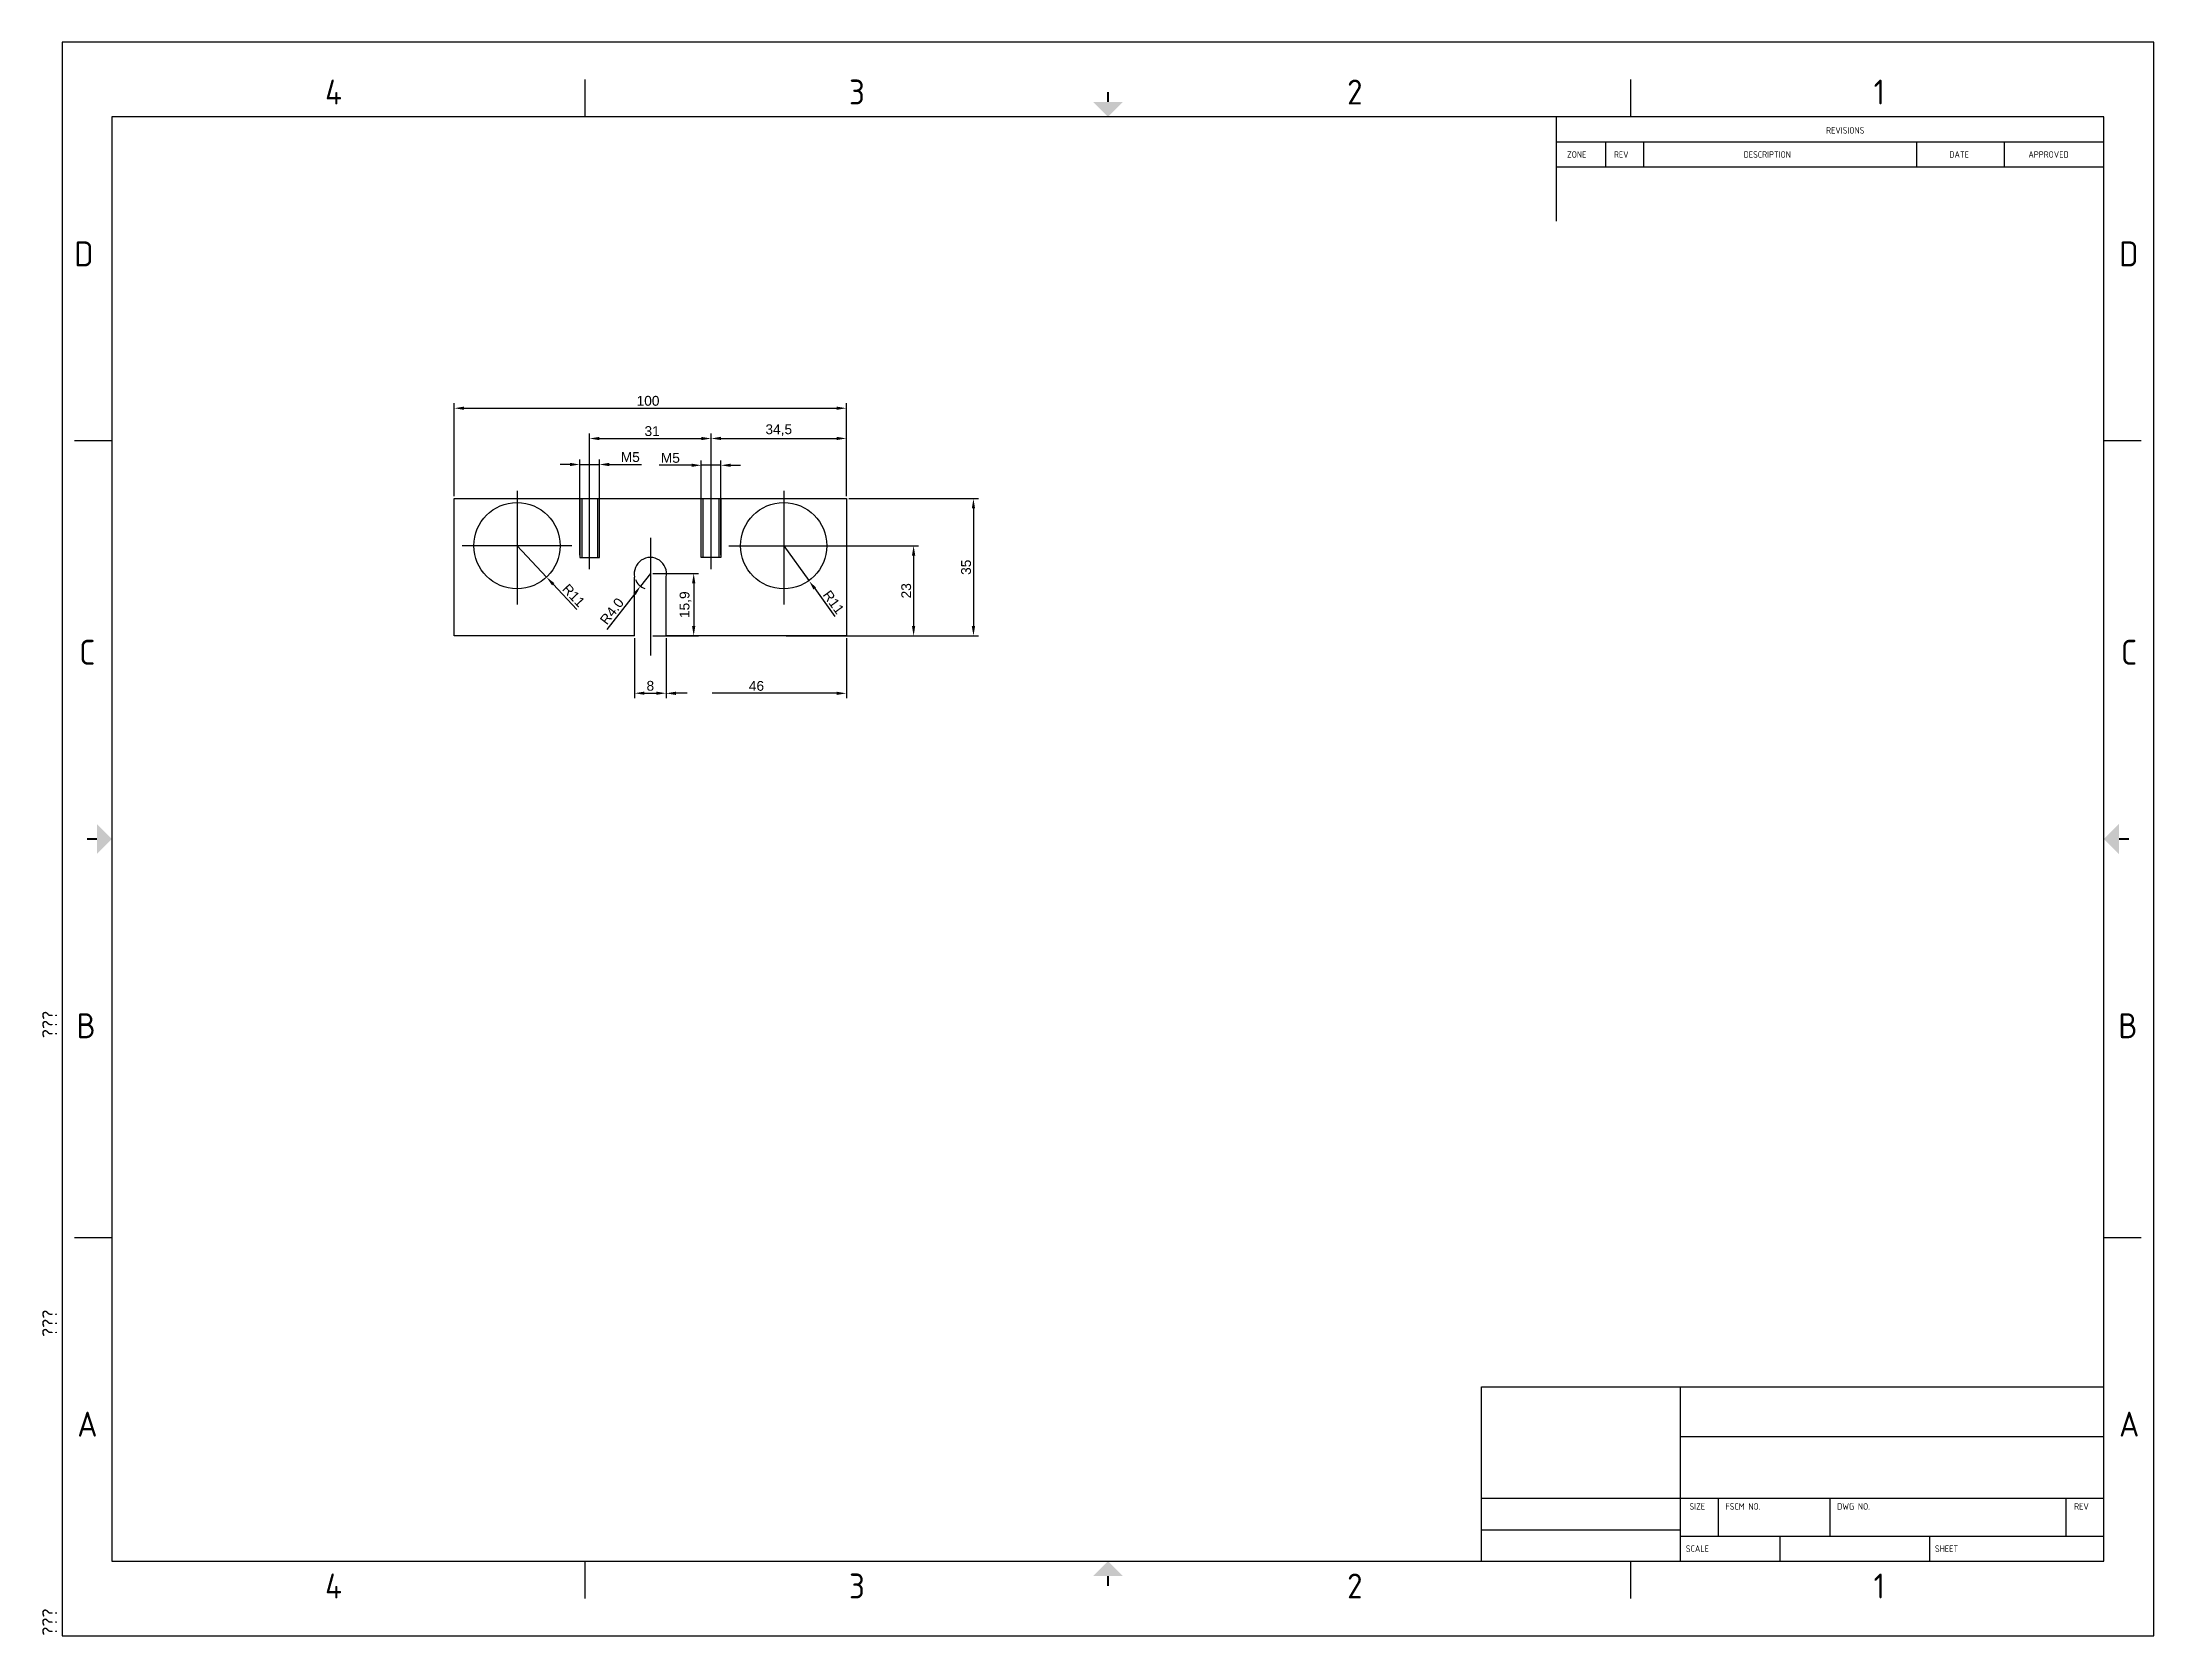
# Model space of a CAD drawing. Header units: millimetres. Extents: x -5 to 533, y 0 to 406.
import ezdxf
from ezdxf.enums import TextEntityAlignment as Align

# ---------------------------------------------------------------- set-up
doc = ezdxf.new("R2010")
doc.units = ezdxf.units.MM
doc.linetypes.add('CENTER', pattern=[50.8, 31.75, -6.35, 6.35, -6.35])
for name, color, linetype in [('ATTRIBUTE', 7, 'Continuous'), ('FRAME', 7, 'Continuous'), ('TITLE BLOCK', 7, 'Continuous')]:
    doc.layers.add(name, color=color, linetype=linetype)
doc.styles.add('ISO', font='ISO.SHX')
doc.styles.get("Standard").update_dxf_attribs({"font": 'arial.ttf'})
doc.dimstyles.new('ISO-25', dxfattribs={"dimtxt": 2.5, "dimasz": 2.5, "dimexe": 1.25, "dimexo": 0.625, "dimtad": 1, "dimtxsty": 'Standard', "dimcen": 2.5, "dimadec": 0, "dimazin": 0, "dimtfac": 1, "dimtmove": 0, "dimatfit": 3, "dimfxl": 1, "dimarcsym": 0})

# ---------------------------------------------------------------- blocks, each defined once
blk = doc.blocks.new('TITLE BLOCK')
at = {"layer": 'TITLE BLOCK'}
for p, q in [((15, 15.25), (15, 14.2027)), ((15, 15), (20.5, 15)), ((15.5, 14.75), (15.5, 15)), ((15.88, 14.75), (15.88, 15)), ((18.62, 14.75), (18.62, 15)), ((19.5, 14.75), (19.5, 15)), ((15, 14.75), (20.5, 14.75)), ((14.25, 2.5), (20.5, 2.5)), ((14.25, 0.75), (14.25, 2.5)), ((16.25, 0.75), (16.25, 2.5)), ((16.25, 2), (20.5, 2)), ((14.25, 1.38), (20.5, 1.38)), ((16.63, 1), (16.63, 1.38)), ((17.75, 1), (17.75, 1.38)), ((20.12, 1), (20.12, 1.38)), ((14.25, 1.065), (16.25, 1.065)), ((16.25, 1), (20.5, 1)), ((17.25, 0.75), (17.25, 1)), ((18.75, 0.75), (18.75, 1))]:
    blk.add_line(p, q, dxfattribs=at)
at = {"layer": 'ATTRIBUTE', "color": 0, "style": 'ISO', "flags": 8}
for tag, p in [('FILENAME', (-0.05, 6)), ('REVDATE', (-0.05, 3)), ('USER', (-0.05, 0))]:
    blk.add_attdef(tag, p, '', height=0.15, rotation=90, dxfattribs=at)
at = {"layer": 'TITLE BLOCK', "style": 'ISO'}
for s, p in [('REVISIONS', (17.7102, 15.0825)), ('ZONE', (15.1087, 14.8403)), ('REV', (15.5801, 14.8403)), ('DESCRIPTION', (16.882, 14.8403)), ('DATE', (18.9477, 14.8403)), ('APPROVED', (19.7414, 14.8403)), ('SIZE', (16.3379, 1.2659)), ('FSCM NO.', (16.6989, 1.2659)), ('DWG NO.', (17.821, 1.2659)), ('REV', (20.2005, 1.2659)), ('SCALE', (16.3023, 0.8425)), ('SHEET', (18.8028, 0.8425))]:
    blk.add_text(s, height=0.065, dxfattribs=at).set_placement(p)
blk = doc.blocks.new('ANSI_C')
at = {"layer": 'FRAME'}
for p, q in [((21, 16), (0, 16)), ((0, 16), (0, 0)), ((21, 0), (21, 16)), ((5.25, 15.25), (5.25, 15.625)), ((15.75, 15.25), (15.75, 15.625)), ((20.5, 15.25), (0.5, 15.25)), ((0.5, 15.25), (0.5, 0.75)), ((20.5, 0.75), (20.5, 15.25)), ((0.125, 12), (0.5, 12)), ((20.5, 12), (20.875, 12)), ((0.125, 4), (0.5, 4)), ((20.5, 4), (20.875, 4)), ((0.5, 0.75), (20.5, 0.75)), ((5.25, 0.375), (5.25, 0.75)), ((15.75, 0.375), (15.75, 0.75)), ((0, 0), (21, 0))]:
    blk.add_line(p, q, dxfattribs=at)
at = {"layer": 'FRAME', "const_width": 0.02}
for points in [[(10.5, 15.5), (10.5, 15.4)], [(0.25, 8), (0.35, 8)], [(20.75, 8), (20.65, 8)], [(10.5, 0.5), (10.5, 0.6)]]:
    blk.add_lwpolyline(points, dxfattribs=at)
at = {"layer": 'FRAME'}
for points in [[(10.35, 15.4), (10.65, 15.4), (10.5, 15.25)], [(0.35, 7.85), (0.35, 8.15), (0.5, 8)], [(20.65, 7.85), (20.65, 8.15), (20.5, 8)], [(10.35, 0.6), (10.65, 0.6), (10.5, 0.75)]]:
    blk.add_solid(points, dxfattribs=at)
at = {"linetype": 'Continuous'}
ref = blk.add_blockref('TITLE BLOCK', (0, 0), dxfattribs=at)
ref.add_attrib('USER', '???', (-0.05, 0), dxfattribs={"layer": 'ATTRIBUTE', "color": 0, "height": 0.15, "rotation": 90, "style": 'ISO'})
ref.add_attrib('REVDATE', '???', (-0.05, 3), dxfattribs={"layer": 'ATTRIBUTE', "color": 0, "height": 0.15, "rotation": 90, "style": 'ISO'})
ref.add_attrib('FILENAME', '???', (-0.05, 6), dxfattribs={"layer": 'ATTRIBUTE', "color": 0, "height": 0.15, "rotation": 90, "style": 'ISO'})
at = {"layer": 'FRAME', "style": 'ISO'}
for s, p in [('4', (2.7246, 15.5)), ('3', (7.9798, 15.5)), ('2', (12.9785, 15.5)), ('1', (18.2441, 15.5)), ('D', (0.2182, 13.875)), ('D', (20.7495, 13.875)), ('C', (0.2518, 9.875)), ('C', (20.7518, 9.875)), ('B', (0.2406, 6.125)), ('B', (20.7406, 6.125)), ('A', (0.2534, 2.125)), ('A', (20.7534, 2.125)), ('4', (2.7246, 0.5)), ('3', (7.9798, 0.5)), ('2', (12.9785, 0.5)), ('1', (18.2441, 0.5))]:
    blk.add_text(s, height=0.25, dxfattribs=at).set_placement(p, align=Align.MIDDLE_CENTER)
blk = doc.blocks.new('*D3')
at = {"color": 0, "linetype": 'Continuous', "lineweight": -2}
for p, q in [((150, 270.9), (147.49, 267.66)), ((145.96, 265.68), (138.93, 256.59))]:
    blk.add_line(p, q, dxfattribs=at)
blk.add_arc((150, 270.9), 4.1, 201.423, 249.8175, dxfattribs=at)
at = {"color": 0}
blk.add_solid([(146.29, 265.42), (145.63, 265.93), (147.49, 267.66)], dxfattribs=at)
at = {"layer": 'Defpoints', "color": 0}
for p in [(150, 270.9), (147.49, 267.66)]:
    blk.add_point(p, dxfattribs=at)
at = {"color": 0, "linetype": 'Continuous', "insert": (140.2, 261.29), "char_height": 2.5, "attachment_point": 5, "rotation": 52.2809}
blk.add_mtext('R4.0', dxfattribs=at)
blk = doc.blocks.new('*D4')
at = {"color": 0, "linetype": 'Continuous', "lineweight": -2}
for p, q in [((200.62, 290), (233.65, 290)), ((232.4, 287.5), (232.4, 257.5)), ((200.62, 255), (233.65, 255))]:
    blk.add_line(p, q, dxfattribs=at)
at = {"color": 0}
for points in [[(232.81, 287.5), (231.98, 287.5), (232.4, 290)], [(231.98, 257.5), (232.81, 257.5), (232.4, 255)]]:
    blk.add_solid(points, dxfattribs=at)
at = {"layer": 'Defpoints', "color": 0}
for p in [(200, 290), (200, 255), (232.4, 255)]:
    blk.add_point(p, dxfattribs=at)
at = {"color": 0, "linetype": 'CENTER', "insert": (230.52, 272.5), "char_height": 2.5, "attachment_point": 5, "rotation": 90}
blk.add_mtext('35', dxfattribs=at)
blk = doc.blocks.new('*D5')
at = {"color": 0, "linetype": 'Continuous', "lineweight": -2}
for p, q in [((100, 290.62), (100, 314.31)), ((102.5, 313.06), (197.5, 313.06)), ((200, 290.62), (200, 314.31))]:
    blk.add_line(p, q, dxfattribs=at)
at = {"color": 0}
for points in [[(102.5, 313.47), (102.5, 312.64), (100, 313.06)], [(197.5, 312.64), (197.5, 313.47), (200, 313.06)]]:
    blk.add_solid(points, dxfattribs=at)
at = {"layer": 'Defpoints', "color": 0}
for p in [(200, 313.06), (100, 290), (200, 290)]:
    blk.add_point(p, dxfattribs=at)
at = {"color": 0, "linetype": 'CENTER', "insert": (149.41, 314.93), "char_height": 2.5, "attachment_point": 5}
blk.add_mtext('100', dxfattribs=at)
blk = doc.blocks.new('*D6')
at = {"color": 0, "linetype": 'Continuous', "lineweight": -2}
for p, q in [((129.5, 298.71), (127, 298.71)), ((132, 275.62), (132, 299.96)), ((132, 298.71), (137, 298.71)), ((137, 275.62), (137, 299.96)), ((139.5, 298.71), (147.77, 298.71))]:
    blk.add_line(p, q, dxfattribs=at)
at = {"color": 0}
for points in [[(129.5, 298.29), (129.5, 299.13), (132, 298.71)], [(139.5, 299.13), (139.5, 298.29), (137, 298.71)]]:
    blk.add_solid(points, dxfattribs=at)
at = {"layer": 'Defpoints', "color": 0}
for p in [(137, 298.71), (132, 275), (137, 275)]:
    blk.add_point(p, dxfattribs=at)
at = {"color": 0, "linetype": 'CENTER', "insert": (144.89, 300.59), "char_height": 2.5, "attachment_point": 5}
blk.add_mtext('M5', dxfattribs=at)
blk = doc.blocks.new('*D7')
at = {"color": 0, "linetype": 'Continuous', "lineweight": -2}
for p, q in [((160.5, 298.51), (152.23, 298.51)), ((163, 275.62), (163, 299.76)), ((168, 298.51), (163, 298.51)), ((168, 275.62), (168, 299.76)), ((170.5, 298.51), (173, 298.51))]:
    blk.add_line(p, q, dxfattribs=at)
at = {"color": 0}
for points in [[(160.5, 298.09), (160.5, 298.92), (163, 298.51)], [(170.5, 298.92), (170.5, 298.09), (168, 298.51)]]:
    blk.add_solid(points, dxfattribs=at)
at = {"layer": 'Defpoints', "color": 0}
for p in [(163, 298.51), (163, 275), (168, 275)]:
    blk.add_point(p, dxfattribs=at)
at = {"color": 0, "linetype": 'CENTER', "insert": (155.11, 300.38), "char_height": 2.5, "attachment_point": 5}
blk.add_mtext('M5', dxfattribs=at)
blk = doc.blocks.new('*D8')
at = {"color": 0, "linetype": 'Continuous', "lineweight": -2}
for p, q in [((116, 278), (123.53, 269.98)), ((125.24, 268.15), (131.22, 261.77))]:
    blk.add_line(p, q, dxfattribs=at)
at = {"color": 0}
blk.add_solid([(125.54, 268.44), (124.93, 267.87), (123.53, 269.98)], dxfattribs=at)
at = {"layer": 'Defpoints', "color": 0}
for p in [(116, 278), (123.53, 269.98)]:
    blk.add_point(p, dxfattribs=at)
at = {"color": 0, "linetype": 'Continuous', "insert": (130.45, 265.33), "char_height": 2.5, "attachment_point": 5, "rotation": 313.1661}
blk.add_mtext('R11', dxfattribs=at)
blk = doc.blocks.new('*D9')
at = {"color": 0, "linetype": 'Continuous', "lineweight": -2}
for p, q in [((184, 278), (190.44, 269.09)), ((191.91, 267.06), (197.04, 259.97))]:
    blk.add_line(p, q, dxfattribs=at)
at = {"color": 0}
blk.add_solid([(192.25, 267.3), (191.57, 266.82), (190.44, 269.09)], dxfattribs=at)
at = {"layer": 'Defpoints', "color": 0}
for p in [(184, 278), (190.44, 269.09)]:
    blk.add_point(p, dxfattribs=at)
at = {"color": 0, "linetype": 'Continuous', "insert": (196.73, 263.6), "char_height": 2.5, "attachment_point": 5, "rotation": 305.8635}
blk.add_mtext('R11', dxfattribs=at)
blk = doc.blocks.new('*D10')
at = {"color": 0, "linetype": 'Continuous', "lineweight": -2}
for p, q in [((146, 254.38), (146, 239.13)), ((154, 254.38), (154, 239.13)), ((148.5, 240.38), (151.5, 240.38))]:
    blk.add_line(p, q, dxfattribs=at)
at = {"color": 0}
for points in [[(148.5, 240.8), (148.5, 239.97), (146, 240.38)], [(151.5, 239.97), (151.5, 240.8), (154, 240.38)]]:
    blk.add_solid(points, dxfattribs=at)
at = {"layer": 'Defpoints', "color": 0}
for p in [(146, 255), (154, 255), (154, 240.38)]:
    blk.add_point(p, dxfattribs=at)
at = {"color": 0, "linetype": 'Continuous', "insert": (150, 242.26), "char_height": 2.5, "attachment_point": 5}
blk.add_mtext('8', dxfattribs=at)
blk = doc.blocks.new('*D12')
at = {"color": 0, "linetype": 'Continuous', "lineweight": -2}
for p, q in [((184.62, 278), (218.39, 278)), ((217.14, 275.5), (217.14, 257.5)), ((184.62, 255), (218.39, 255))]:
    blk.add_line(p, q, dxfattribs=at)
at = {"color": 0}
for points in [[(217.55, 275.5), (216.72, 275.5), (217.14, 278)], [(216.72, 257.5), (217.55, 257.5), (217.14, 255)]]:
    blk.add_solid(points, dxfattribs=at)
at = {"layer": 'Defpoints', "color": 0}
for p in [(184, 278), (184, 255), (217.14, 255)]:
    blk.add_point(p, dxfattribs=at)
at = {"color": 0, "linetype": 'Continuous', "insert": (215.26, 266.5), "char_height": 2.5, "attachment_point": 5, "rotation": 90}
blk.add_mtext('23', dxfattribs=at)
blk = doc.blocks.new('*D14')
at = {"color": 0, "linetype": 'CENTER', "lineweight": -2}
for p, q in [((165.5, 290.62), (165.5, 306.6)), ((168, 305.35), (197.5, 305.35)), ((200, 290.62), (200, 306.6))]:
    blk.add_line(p, q, dxfattribs=at)
at = {"color": 0}
for points in [[(168, 305.77), (168, 304.94), (165.5, 305.35)], [(197.5, 304.94), (197.5, 305.77), (200, 305.35)]]:
    blk.add_solid(points, dxfattribs=at)
at = {"layer": 'Defpoints', "color": 0}
for p in [(200, 305.35), (165.5, 290), (200, 290)]:
    blk.add_point(p, dxfattribs=at)
at = {"color": 0, "linetype": 'CENTER', "insert": (182.75, 307.46), "char_height": 2.5, "attachment_point": 5}
blk.add_mtext('34,5', dxfattribs=at)
blk = doc.blocks.new('*D15')
at = {"color": 0, "linetype": 'CENTER', "lineweight": -2}
for p, q in [((134.5, 290.62), (134.5, 306.58)), ((137, 305.33), (163, 305.33)), ((165.5, 290.62), (165.5, 306.58))]:
    blk.add_line(p, q, dxfattribs=at)
at = {"color": 0}
for points in [[(137, 305.75), (137, 304.91), (134.5, 305.33)], [(163, 304.91), (163, 305.75), (165.5, 305.33)]]:
    blk.add_solid(points, dxfattribs=at)
at = {"layer": 'Defpoints', "color": 0}
for p in [(165.5, 305.33), (134.5, 290), (165.5, 290)]:
    blk.add_point(p, dxfattribs=at)
at = {"color": 0, "linetype": 'CENTER', "insert": (150.46, 307.21), "char_height": 2.5, "attachment_point": 5}
blk.add_mtext('31', dxfattribs=at)
blk = doc.blocks.new('*D16')
at = {"color": 0, "linetype": 'CENTER', "lineweight": -2}
for p, q in [((154, 254.38), (154, 239.1)), ((200, 254.38), (200, 239.1)), ((197.5, 240.35), (156.5, 240.35))]:
    blk.add_line(p, q, dxfattribs=at)
at = {"color": 0}
for points in [[(156.5, 240.77), (156.5, 239.93), (154, 240.35)], [(197.5, 239.93), (197.5, 240.77), (200, 240.35)]]:
    blk.add_solid(points, dxfattribs=at)
at = {"layer": 'Defpoints', "color": 0}
for p in [(154, 255), (200, 255), (154, 240.35)]:
    blk.add_point(p, dxfattribs=at)
at = {"color": 0, "linetype": 'CENTER', "insert": (177.06, 242.23), "char_height": 2.5, "attachment_point": 5}
blk.add_mtext('46', dxfattribs=at)
blk = doc.blocks.new('*D17')
at = {"color": 0, "linetype": 'CENTER', "lineweight": -2}
for p, q in [((150.62, 270.9), (162.31, 270.9)), ((161.06, 268.4), (161.06, 257.5)), ((150.62, 255), (162.31, 255))]:
    blk.add_line(p, q, dxfattribs=at)
at = {"color": 0}
for points in [[(161.47, 268.4), (160.64, 268.4), (161.06, 270.9)], [(160.64, 257.5), (161.47, 257.5), (161.06, 255)]]:
    blk.add_solid(points, dxfattribs=at)
at = {"layer": 'Defpoints', "color": 0}
for p in [(150, 270.9), (150, 255), (161.06, 255)]:
    blk.add_point(p, dxfattribs=at)
at = {"color": 0, "linetype": 'CENTER', "insert": (158.95, 262.95), "char_height": 2.5, "attachment_point": 5, "rotation": 90}
blk.add_mtext('15,9', dxfattribs=at)

msp = doc.modelspace()

# ---------------------------------------------------------------- linework, layer by layer
at = {"linetype": 'CENTER'}
for p, q in [((134.5, 272), (134.5, 297)), ((165.5, 272), (165.5, 297)), ((116, 292), (116, 263)), ((184, 292), (184, 263)), ((132, 290), (132, 275)), ((132.5, 290), (132.5, 275)), ((136.5, 290), (136.5, 275)), ((137, 275), (137, 290)), ((130, 278), (102, 278)), ((132, 275), (137, 275)), ((150, 280), (150, 250)), ((170, 278), (198, 278))]:
    msp.add_line(p, q, dxfattribs=at)
for p, q in [((100, 290), (200, 290)), ((100, 255), (100, 290)), ((200, 290), (200, 255)), ((146, 255), (146, 270)), ((154, 255), (154, 270)), ((146, 255), (100, 255)), ((200, 255), (154, 255))]:
    msp.add_line(p, q)
at = {"linetype": 'Continuous'}
for p, q in [((163, 275), (163, 290)), ((163.5, 275), (163.5, 290)), ((167.5, 290), (167.5, 275)), ((168, 290), (168, 275)), ((168, 275), (163, 275))]:
    msp.add_line(p, q, dxfattribs=at)
for centre in [(116, 278), (184, 278)]:
    msp.add_circle(centre, 11)
msp.add_arc((150, 270.9), 4.1, 347.31962, 192.68038)

# ---------------------------------------------------------------- block references
at = {"xscale": 25.4, "yscale": 25.4, "zscale": 25.4}
msp.add_blockref('ANSI_C', (0, 0), dxfattribs=at)

# ---------------------------------------------------------------- dimensions: what is measured, and where the dimension line sits
at = {"linetype": 'Continuous'}
dim = msp.add_linear_dim(base=(200, 313.055), p1=(100, 290), p2=(200, 290), dimstyle='ISO-25', dxfattribs=at)
dim.commit()
dim.dimension.update_dxf_attribs({"geometry": '*D5', "text_midpoint": (149.413, 313.055), "dimtype": 160})
at = {"linetype": 'CENTER'}
dim = msp.add_linear_dim(base=(165.5, 305.33), p1=(134.5, 290), p2=(165.5, 290), angle=0, dimstyle='ISO-25', dxfattribs=at)
dim.commit()
dim.dimension.update_dxf_attribs({"geometry": '*D15', "text_midpoint": (150.46, 305.33), "dimtype": 161})
for p1, p2, distance, picture, middle in [((165.5, 290), (200, 290), 15.355, '*D14', (182.75, 307.464)), ((150, 270.9), (150, 255), 11.056, '*D17', (158.947, 262.95))]:
    dim = msp.add_aligned_dim(p1=p1, p2=p2, distance=distance, dimstyle='ISO-25', dxfattribs=at)
    dim.commit()
    dim.dimension.update_dxf_attribs({"geometry": picture, "text_midpoint": middle})
at = {"linetype": 'Continuous'}
for base, p1, p2, picture, middle in [((137, 298.711), (132, 275), (137, 275), '*D6', (144.887, 300.586)), ((163, 298.506), (168, 275), (163, 275), '*D7', (155.113, 300.381))]:
    dim = msp.add_linear_dim(base=base, p1=p1, p2=p2, text='M5', dimstyle='ISO-25', dxfattribs=at)
    dim.commit()
    dim.dimension.update_dxf_attribs({"geometry": picture, "text_midpoint": middle})
dim = msp.add_linear_dim(base=(232.396, 255), p1=(200, 290), p2=(200, 255), angle=90, dimstyle='ISO-25', dxfattribs=at)
dim.commit()
dim.dimension.update_dxf_attribs({"geometry": '*D4', "text_midpoint": (230.521, 272.5)})
for center, mpoint, picture, middle in [((116, 278), (123.525, 269.977), '*D8', (129.085, 264.049)), ((184, 278), (190.444, 269.085), '*D9', (195.206, 262.499))]:
    dim = msp.add_radius_dim(center=center, mpoint=mpoint, dimstyle='ISO-25', dxfattribs=at)
    dim.commit()
    dim.dimension.update_dxf_attribs({"geometry": picture, "text_midpoint": middle, "dimtype": 164})
for p1, p2, distance, picture, middle in [((184, 278), (184, 255), 33.136, '*D12', (215.261, 266.5)), ((146, 255), (154, 255), -14.617, '*D10', (150, 242.258))]:
    dim = msp.add_aligned_dim(p1=p1, p2=p2, distance=distance, dimstyle='ISO-25', dxfattribs=at)
    dim.commit()
    dim.dimension.update_dxf_attribs({"geometry": picture, "text_midpoint": middle})
dim = msp.add_radius_dim(center=(150, 270.9), mpoint=(147.492, 267.657), text='R4.0', dimstyle='ISO-25', dxfattribs=at)
dim.commit()
dim.dimension.update_dxf_attribs({"geometry": '*D3', "text_midpoint": (141.683, 260.147), "dimtype": 164})
at = {"linetype": 'CENTER'}
dim = msp.add_linear_dim(base=(154, 240.35), p1=(200, 255), p2=(154, 255), dimstyle='ISO-25', dxfattribs=at)
dim.commit()
dim.dimension.update_dxf_attribs({"geometry": '*D16', "text_midpoint": (177.058, 240.35), "dimtype": 160})

doc.saveas('drawing.dxf')
